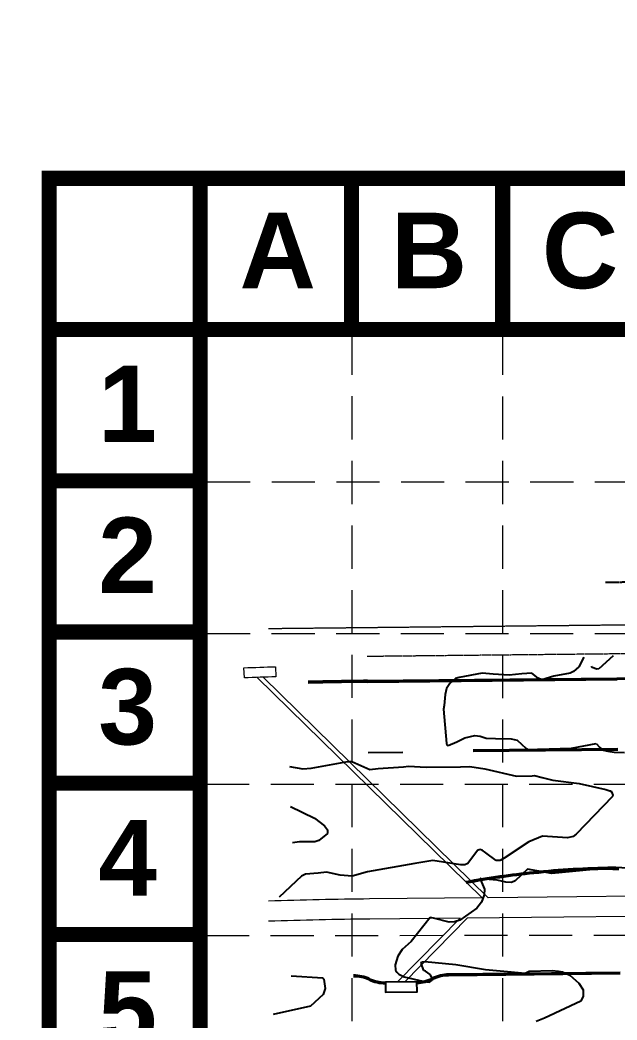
# Model space of a CAD drawing. Header units: inches. Extents: x 2520351 to 2523325, y 7106287 to 7111535.
# Drawn here: x 2520610.3 to 2520818.1, y 7109366.1 to 7109714.2 of the extents above; entities that cross this region are included whole.
import ezdxf
from ezdxf.enums import TextEntityAlignment as Align

# ---------------------------------------------------------------- set-up
doc = ezdxf.new("R2010")
doc.units = ezdxf.units.IN
doc.header["$MEASUREMENT"] = 0
for name, pattern in [('DASHED', [0.75, 0.5, -0.25]), ('HIDDEN', [0.375, 0.25, -0.125]), ('Xbndy-SC$0$HIDDEN', [0.375, 0.25, -0.125]), ('Xbndy-SC$0$HIDDEN2', [0.1875, 0.125, -0.0625]), ('Xbndy-SC$0$PHANTOM2', [1.25, 0.625, -0.125, 0.125, -0.125, 0.125, -0.125])]:
    doc.linetypes.add(name, pattern=pattern)
for name, color, linetype in [('BASE', 7, 'Continuous'), ('CONTOURS', 35, 'Continuous'), ('GRID', 254, 'DASHED'), ('Xbndy-SC$0$ESMT-EX2', 7, 'Xbndy-SC$0$HIDDEN'), ('Xpav-ex-sc2$0$EX-FOC', 251, 'Continuous'), ('Xpav-ex-sc2$0$PROP-boc', 251, 'Continuous'), ('Xpav-ex-sc2$0$PROP-FOC', 251, 'Continuous'), ('Xpav-ex-sc2$0$PROP-PVMT', 251, 'Continuous'), ('Xpav-ex-sc2$0$PROP-REC-INLET', 251, 'Continuous'), ('XPAV-sc1$0$p-foc', 11, 'Continuous'), ('xstm-SC1-ex$0$EX-STM-INLET', 14, 'Continuous'), ('xstm-SC1-ex$0$PROP-STM-LINE', 14, 'Continuous')]:
    doc.layers.add(name, color=color, linetype=linetype)
for name, color, linetype, lineweight in [('Xbndy-SC$0$ESMT-EX1', 252, 'Xbndy-SC$0$HIDDEN2', 0), ('Xbndy-SC$0$ROW-EX', 5, 'Xbndy-SC$0$PHANTOM2', 0), ('Xpav-ex-sc2$0$EX-BOC', 251, 'Continuous', 0)]:
    doc.layers.add(name, color=color, linetype=linetype, lineweight=lineweight)
doc.styles.get("Standard").update_dxf_attribs({"font": 'ARIALBD.TTF'})

msp = doc.modelspace()

# ---------------------------------------------------------------- linework, layer by layer
at = {"layer": 'BASE', "color": 9}
msp.add_line((2520673.05, 7109606.44), (2522673.45, 7109606.44), dxfattribs=at)
at = {"layer": 'BASE', "const_width": 5.26}
for points in [[(2520673.05, 7109659.08), (2520620.41, 7109659.08)], [(2520673.05, 7109659.08), (2520673.05, 7109606.44)], [(2520725.69, 7109659.08), (2520725.69, 7109606.44)], [(2520778.33, 7109659.08), (2520778.33, 7109606.44)], [(2520673.05, 7109606.44), (2520620.41, 7109606.44)], [(2520673.05, 7109553.79), (2520620.41, 7109553.79)], [(2520673.05, 7109501.15), (2520620.41, 7109501.15)], [(2520673.05, 7109448.51), (2520620.41, 7109448.51)], [(2520673.05, 7109395.87), (2520620.41, 7109395.87)]]:
    msp.add_lwpolyline(points, dxfattribs=at)
for points in [[(2522726.09, 7106289.98), (2522726.09, 7109659.08), (2520620.41, 7109659.08), (2520620.41, 7106289.98)], [(2522673.45, 7106342.62), (2522673.45, 7109606.44), (2520673.05, 7109606.44), (2520673.05, 7106342.62)]]:
    msp.add_lwpolyline(points, close=True, dxfattribs=at)
at = {"layer": 'CONTOURS'}
for p, q in [((2520806.54, 7109492.42, 734), (2520804.84, 7109488.99, 734)), ((2520816.81, 7109492.81, 734), (2520811.87, 7109488.31, 734)), ((2520771.15, 7109486.79, 734), (2520763.15, 7109485.32, 734)), ((2520775.04, 7109486.45, 734), (2520771.15, 7109486.79, 734)), ((2520780.65, 7109486.16, 734), (2520775.04, 7109486.45, 734)), ((2520785.03, 7109486.63, 734), (2520780.65, 7109486.16, 734)), ((2520788.53, 7109486.89, 734), (2520785.03, 7109486.63, 734)), ((2520790.66, 7109485.07, 734), (2520788.53, 7109486.89, 734)), ((2520801.8, 7109486.8, 734), (2520796.16, 7109485.75, 734)), ((2520803.05, 7109487.39, 734), (2520801.8, 7109486.8, 734)), ((2520804.84, 7109488.99, 734), (2520803.05, 7109487.39, 734)), ((2520809.53, 7109488.75, 734), (2520809.24, 7109489.23, 734)), ((2520811.14, 7109488.18, 734), (2520809.53, 7109488.75, 734)), ((2520811.87, 7109488.31, 734), (2520811.14, 7109488.18, 734)), ((2520759.91, 7109483.28, 734), (2520758.8, 7109481.47, 734)), ((2520761.96, 7109485.03, 734), (2520759.91, 7109483.28, 734)), ((2520763.15, 7109485.32, 734), (2520761.96, 7109485.03, 734)), ((2520792.01, 7109484.56, 734), (2520790.66, 7109485.07, 734)), ((2520796.16, 7109485.75, 734), (2520792.01, 7109484.56, 734)), ((2520758.3, 7109479.4, 734), (2520757.92, 7109475.59, 734)), ((2520758.8, 7109481.47, 734), (2520758.3, 7109479.4, 734)), ((2520757.92, 7109475.59, 734), (2520757.7, 7109474.35, 734)), ((2520757.7, 7109474.35, 734), (2520758.78, 7109462.33, 734)), ((2520758.78, 7109462.33, 734), (2520758.95, 7109461.88, 734)), ((2520758.95, 7109461.88, 734), (2520759.38, 7109461.68, 734)), ((2520759.38, 7109461.68, 734), (2520762.32, 7109462.91, 734)), ((2520762.32, 7109462.91, 734), (2520765.14, 7109464.31, 734)), ((2520765.14, 7109464.31, 734), (2520768.69, 7109465.12, 734)), ((2520768.69, 7109465.12, 734), (2520770.52, 7109464.95, 734)), ((2520770.52, 7109464.95, 734), (2520772.54, 7109464.17, 734)), ((2520772.54, 7109464.17, 734), (2520775.8, 7109464.08, 734)), ((2520775.8, 7109464.08, 734), (2520781.24, 7109464.01, 734)), ((2520781.24, 7109464.01, 734), (2520783.42, 7109463.5, 734)), ((2520783.42, 7109463.5, 734), (2520786.42, 7109460.71, 734)), ((2520802.3, 7109460.77, 734), (2520810.88, 7109462.36, 734)), ((2520810.88, 7109462.36, 734), (2520812.11, 7109460.97, 734)), ((2520786.42, 7109460.71, 734), (2520787.71, 7109460.08, 734)), ((2520787.71, 7109460.08, 734), (2520789.1, 7109460.03, 734)), ((2520789.1, 7109460.03, 734), (2520790.6, 7109460.4, 734)), ((2520790.6, 7109460.4, 734), (2520802.3, 7109460.77, 734)), ((2520812.11, 7109460.97, 734), (2520813.28, 7109459.99, 734)), ((2520813.28, 7109459.99, 734), (2520814.91, 7109459.71, 734)), ((2520814.91, 7109459.71, 734), (2520817.15, 7109459.38, 734)), ((2520817.15, 7109459.38, 734), (2520820.74, 7109459.24, 734)), ((2520711.62, 7109453.75, 735), (2520724.46, 7109456.11, 735)), ((2520724.46, 7109456.11, 735), (2520725.84, 7109456.07, 735)), ((2520725.84, 7109456.07, 735), (2520732.06, 7109453.34, 735)), ((2520704.09, 7109454.36, 735), (2520708.73, 7109453.58, 735)), ((2520708.73, 7109453.58, 735), (2520711.62, 7109453.75, 735)), ((2520732.06, 7109453.34, 735), (2520735.04, 7109453.62, 735)), ((2520735.04, 7109453.62, 735), (2520743.75, 7109454.2, 735)), ((2520743.75, 7109454.2, 735), (2520745.59, 7109454.49, 735)), ((2520745.59, 7109454.49, 735), (2520751.75, 7109454.16, 735)), ((2520751.75, 7109454.16, 735), (2520763.64, 7109454.27, 735)), ((2520763.64, 7109454.27, 735), (2520766.87, 7109454.29, 735)), ((2520766.87, 7109454.29, 735), (2520772.07, 7109453.59, 735)), ((2520772.07, 7109453.59, 735), (2520783.14, 7109450.98, 735)), ((2520783.14, 7109450.98, 735), (2520788.55, 7109451.1, 735)), ((2520788.55, 7109451.1, 735), (2520789.47, 7109451.25, 735)), ((2520789.47, 7109451.25, 735), (2520792.14, 7109450.51, 735)), ((2520792.14, 7109450.51, 735), (2520795.76, 7109449.57, 735)), ((2520795.76, 7109449.57, 735), (2520804.97, 7109448.38, 735)), ((2520804.97, 7109448.38, 735), (2520814.2, 7109446.31, 735)), ((2520814.2, 7109446.31, 735), (2520815.65, 7109445.91, 735)), ((2520815.65, 7109445.91, 735), (2520815.71, 7109445.9, 735)), ((2520815.71, 7109445.9, 735), (2520815.94, 7109445.82, 735)), ((2520815.94, 7109445.82, 735), (2520816.33, 7109445.26, 735)), ((2520816.33, 7109445.26, 735), (2520816.71, 7109444.37, 735)), ((2520816.59, 7109443.89, 735), (2520803.9, 7109430.75, 735)), ((2520816.71, 7109444.37, 735), (2520816.59, 7109443.89, 735)), ((2520704.52, 7109440.38, 736), (2520712.85, 7109436.39, 736)), ((2520712.85, 7109436.39, 736), (2520716.33, 7109433.67, 736)), ((2520717.3, 7109430.97, 736), (2520714.28, 7109428.59, 736)), ((2520716.33, 7109433.67, 736), (2520717.37, 7109432.34, 736)), ((2520717.37, 7109432.34, 736), (2520717.3, 7109430.97, 736)), ((2520803.9, 7109430.75, 735), (2520802.92, 7109429.98, 735)), ((2520707.56, 7109428.1, 736), (2520705.18, 7109427.78, 736)), ((2520712.92, 7109428.18, 736), (2520707.56, 7109428.1, 736)), ((2520714.28, 7109428.59, 736), (2520712.92, 7109428.18, 736)), ((2520787.41, 7109428.15, 735), (2520778.86, 7109422.47, 735)), ((2520792.21, 7109430.08, 735), (2520787.41, 7109428.15, 735)), ((2520800.87, 7109429.46, 735), (2520792.21, 7109430.08, 735)), ((2520802.92, 7109429.98, 735), (2520800.87, 7109429.46, 735)), ((2520769.54, 7109425.07, 735), (2520766.18, 7109420.57, 735)), ((2520770.34, 7109425.42, 735), (2520769.54, 7109425.07, 735)), ((2520771.19, 7109425.22, 735), (2520770.34, 7109425.42, 735)), ((2520772.42, 7109424.27, 735), (2520771.19, 7109425.22, 735)), ((2520776.1, 7109421.68, 735), (2520772.42, 7109424.27, 735)), ((2520747.79, 7109420.54, 735), (2520731.23, 7109417.7, 735)), ((2520753.99, 7109421.67, 735), (2520747.79, 7109420.54, 735)), ((2520763.63, 7109420.12, 735), (2520753.99, 7109421.67, 735)), ((2520765.21, 7109420.07, 735), (2520763.63, 7109420.12, 735)), ((2520766.18, 7109420.57, 735), (2520765.21, 7109420.07, 735)), ((2520777.49, 7109421.58, 735), (2520776.1, 7109421.68, 735)), ((2520778.86, 7109422.47, 735), (2520777.49, 7109421.58, 735)), ((2520709.74, 7109416.82, 735), (2520708.3, 7109416.15, 735)), ((2520714.11, 7109417.25, 735), (2520709.74, 7109416.82, 735)), ((2520717.05, 7109417.56, 735), (2520714.11, 7109417.25, 735)), ((2520721.72, 7109416.48, 735), (2520717.05, 7109417.56, 735)), ((2520731.23, 7109417.7, 735), (2520725.94, 7109416.15, 735)), ((2520786.97, 7109418.59, 734), (2520782.68, 7109414.54, 734)), ((2520795.5, 7109417.13, 734), (2520786.97, 7109418.59, 734)), ((2520809.79, 7109418.44, 734), (2520795.5, 7109417.13, 734)), ((2520814.94, 7109419.23, 734), (2520809.79, 7109418.44, 734)), ((2520817.76, 7109419.18, 734), (2520814.94, 7109419.23, 734)), ((2520825.99, 7109418.74, 734), (2520817.76, 7109419.18, 734)), ((2520708.3, 7109416.15, 735), (2520700.5, 7109408.84, 735)), ((2520725.94, 7109416.15, 735), (2520721.72, 7109416.48, 735)), ((2520770.54, 7109415.23, 734), (2520770.5, 7109415.08, 734)), ((2520770.5, 7109415.08, 734), (2520770.95, 7109414.06, 734)), ((2520770.65, 7109415.31, 734), (2520770.54, 7109415.23, 734)), ((2520770.7, 7109415.31, 734), (2520770.65, 7109415.31, 734)), ((2520770.84, 7109415.3, 734), (2520770.7, 7109415.31, 734)), ((2520776.39, 7109414.78, 734), (2520770.84, 7109415.3, 734)), ((2520770.95, 7109414.06, 734), (2520771.96, 7109411.65, 734)), ((2520779.4, 7109414.05, 734), (2520776.39, 7109414.78, 734)), ((2520781.36, 7109413.98, 734), (2520779.4, 7109414.05, 734)), ((2520782.68, 7109414.54, 734), (2520781.36, 7109413.98, 734)), ((2520771.86, 7109409.71, 734), (2520770.91, 7109407.16, 734)), ((2520771.96, 7109411.65, 734), (2520771.86, 7109409.71, 734)), ((2520770.91, 7109407.16, 734), (2520769.38, 7109405.03, 734)), ((2520769.38, 7109405.03, 734), (2520763.39, 7109400.84, 734)), ((2520753.05, 7109401.82, 734), (2520746.5, 7109393.45, 734)), ((2520754.27, 7109401.53, 734), (2520753.05, 7109401.82, 734)), ((2520759.74, 7109400.2, 734), (2520754.27, 7109401.53, 734)), ((2520761.61, 7109400.26, 734), (2520759.74, 7109400.2, 734)), ((2520763.39, 7109400.84, 734), (2520761.61, 7109400.26, 734)), ((2520746.5, 7109393.45, 734), (2520743.36, 7109390.68, 734)), ((2520743.36, 7109390.68, 734), (2520741.82, 7109388.31, 734)), ((2520741.82, 7109388.31, 734), (2520740.92, 7109385.3, 734)), ((2520740.92, 7109385.3, 734), (2520741.01, 7109383.49, 734)), ((2520749.91, 7109385.79, 734), (2520750.23, 7109386.32, 734)), ((2520750.89, 7109383.36, 734), (2520749.91, 7109385.79, 734)), ((2520750.23, 7109386.32, 734), (2520751.26, 7109386.5, 734)), ((2520751.26, 7109386.5, 734), (2520762.02, 7109385.44, 734)), ((2520762.02, 7109385.44, 734), (2520772.36, 7109383.7, 734)), ((2520741.01, 7109383.49, 734), (2520741.48, 7109382.75, 734)), ((2520741.48, 7109382.75, 734), (2520742.17, 7109382.09, 734)), ((2520742.17, 7109382.09, 734), (2520744.07, 7109381.15, 734)), ((2520751.45, 7109383.07, 734), (2520750.89, 7109383.36, 734)), ((2520753.13, 7109381.94, 734), (2520751.45, 7109383.07, 734)), ((2520753.79, 7109380.67, 734), (2520753.13, 7109381.94, 734)), ((2520772.36, 7109383.7, 734), (2520780, 7109382.98, 734)), ((2520780, 7109382.98, 734), (2520786.17, 7109382.39, 734)), ((2520786.17, 7109382.39, 734), (2520786.19, 7109382.4, 734)), ((2520786.19, 7109382.4, 734), (2520787.59, 7109383.11, 734)), ((2520787.59, 7109383.11, 734), (2520795.56, 7109383.33, 734)), ((2520795.56, 7109383.33, 734), (2520797.73, 7109383.08, 734)), ((2520797.73, 7109383.08, 734), (2520799.17, 7109382.84, 734)), ((2520799.17, 7109382.84, 734), (2520801.77, 7109381.69, 734)), ((2520704.7, 7109381.53, 735), (2520715.75, 7109380.81, 735)), ((2520715.75, 7109380.81, 735), (2520716.07, 7109380.3, 735)), ((2520716.07, 7109380.3, 735), (2520716.55, 7109377.06, 735)), ((2520744.07, 7109381.15, 734), (2520750.57, 7109379.58, 734)), ((2520750.57, 7109379.58, 734), (2520752.81, 7109379.28, 734)), ((2520752.81, 7109379.28, 734), (2520753.52, 7109379.73, 734)), ((2520753.52, 7109379.73, 734), (2520753.79, 7109380.67, 734)), ((2520801.77, 7109381.69, 734), (2520804.9, 7109378.97, 734)), ((2520804.9, 7109378.97, 734), (2520806.36, 7109376.63, 734)), ((2520715.86, 7109374.97, 735), (2520711.37, 7109370.92, 735)), ((2520716.55, 7109377.06, 735), (2520715.86, 7109374.97, 735)), ((2520806.36, 7109376.63, 734), (2520806.33, 7109374.35, 734)), ((2520805.59, 7109372.69, 734), (2520792.89, 7109366.76, 734)), ((2520806.33, 7109374.35, 734), (2520805.59, 7109372.69, 734)), ((2520711.37, 7109370.92, 735), (2520698.41, 7109367.97, 735)), ((2520792.89, 7109366.76, 734), (2520789.94, 7109365.64, 734))]:
    msp.add_line(p, q, dxfattribs=at)
at = {"layer": 'GRID', "color": 252, "linetype": 'HIDDEN', "lineweight": 0, "ltscale": 60}
for p, q in [((2520726.17, 7106553.2), (2520725.89, 7109604.46)), ((2520779.04, 7106553.19), (2520778.38, 7109604.43)), ((2520675.44, 7109553.44), (2522672.59, 7109553.7)), ((2520675.4, 7109500.65), (2522672.59, 7109501.06)), ((2520675.11, 7109448.17), (2522673.45, 7109448.51)), ((2520675.04, 7109395.57), (2522673.45, 7109395.87))]:
    msp.add_line(p, q, dxfattribs=at)
at = {"layer": 'Xbndy-SC$0$ESMT-EX1', "color": 0}
msp.add_line((2520696.86, 7109502.39), (2520889.1, 7109504.4), dxfattribs=at)
at = {"layer": 'Xbndy-SC$0$ESMT-EX2', "color": 0, "linetype": 'Xbndy-SC$0$HIDDEN'}
msp.add_line((2520928.93, 7109519.75), (2520813.96, 7109518.38), dxfattribs=at)
at = {"layer": 'Xbndy-SC$0$ROW-EX', "color": 0}
for p, q in [((2520731.14, 7109492.75), (2520818.05, 7109493.65)), ((2520818.05, 7109493.65), (2520901.22, 7109494.51))]:
    msp.add_line(p, q, dxfattribs=at)
at = {"layer": 'Xpav-ex-sc2$0$EX-BOC'}
msp.add_line((2520880.37, 7109485.79), (2520818.11, 7109485.15), dxfattribs=at)
at = {"layer": 'Xpav-ex-sc2$0$EX-FOC'}
msp.add_line((2520880.38, 7109485.29), (2520818.11, 7109484.65), dxfattribs=at)
at = {"layer": 'Xpav-ex-sc2$0$PROP-boc'}
for p, q in [((2520731.22, 7109484.25), (2520818.13, 7109485.15)), ((2520768.1, 7109459.63), (2520818.4, 7109460.15)), ((2520816.62, 7109419.13), (2520818.83, 7109419.15)), ((2520819.21, 7109382.18), (2520759.49, 7109381.54))]:
    msp.add_line(p, q, dxfattribs=at)
for centre, radius, start, end in [((2520747.46, 7107932.83), 1551.5, 90.59989, 91.36205), ((2520819.77, 7109118.65), 300.5, 95.8535, 100.3984), ((2520819.77, 7109118.65), 300.5, 90.599, 95.8535), ((2520726.6, 7109368.68), 12.5, 65.3314, 90.8324), ((2520737.45, 7109392.31), 13.5, 245.3314, 270.1749), ((2520748.25, 7109392.42), 13.5, 271.023, 295.9297), ((2520759.62, 7109369.04), 12.5, 90.617, 115.9297)]:
    msp.add_arc(centre, radius, start, end, dxfattribs=at)
at = {"layer": 'Xpav-ex-sc2$0$PROP-FOC'}
for p, q in [((2520731.23, 7109483.75), (2520818.14, 7109484.65)), ((2520768.09, 7109460.13), (2520818.4, 7109460.65)), ((2520816.63, 7109418.63), (2520818.83, 7109418.65)), ((2520819.19, 7109382.66), (2520759.49, 7109382.04))]:
    msp.add_line(p, q, dxfattribs=at)
for centre, radius, start, end in [((2520747.46, 7107932.83), 1551, 90.59989, 91.36205), ((2520819.77, 7109118.65), 300, 95.8535, 100.3984), ((2520819.77, 7109118.65), 300, 90.599, 95.8535), ((2520759.62, 7109369.04), 13, 90.599, 115.928), ((2520726.6, 7109368.68), 13, 65.3314, 90.8324), ((2520737.45, 7109392.31), 13, 245.3314, 270.1749), ((2520748.25, 7109392.42), 13, 271.023, 295.928)]:
    msp.add_arc(centre, radius, start, end, dxfattribs=at)
at = {"layer": 'Xpav-ex-sc2$0$PROP-PVMT'}
msp.add_line((2520731.48, 7109459.25), (2520743.55, 7109459.37), dxfattribs=at)
at = {"layer": 'Xpav-ex-sc2$0$PROP-REC-INLET'}
msp.add_lwpolyline([(2520748.49, 7109379.42), (2520737.49, 7109379.31), (2520737.53, 7109375.81), (2520748.53, 7109375.92), (2520748.49, 7109379.42)], close=True, dxfattribs=at)
at = {"layer": 'XPAV-sc1$0$p-foc', "color": 7}
msp.add_arc((2521837.71, 7110047.84), 1487, 271.16849, 271.16849, dxfattribs=at)
at = {"layer": 'xstm-SC1-ex$0$EX-STM-INLET', "color": 170, "lineweight": 0, "flags": 128}
msp.add_lwpolyline([(2520688.27, 7109488.7, -0.001766), (2520699.26, 7109489.08), (2520699.38, 7109485.58, 0.00177), (2520688.39, 7109485.2)], format="xyb", close=True, dxfattribs=at)
at = {"layer": 'xstm-SC1-ex$0$EX-STM-INLET', "color": 170, "lineweight": 0}
msp.add_lwpolyline([(2520748.49, 7109379.42), (2520737.49, 7109379.31), (2520737.53, 7109375.81), (2520748.53, 7109375.92), (2520748.49, 7109379.42)], close=True, dxfattribs=at)
at = {"layer": 'xstm-SC1-ex$0$PROP-STM-LINE', "color": 170, "lineweight": 0, "flags": 128}
for points in [[(2520771.17, 7109408.66), (2520692.85, 7109485.36)], [(2520773.29, 7109408.68), (2520694.92, 7109485.43)], [(2520855.6, 7109409.54), (2520773.29, 7109408.68)], [(2520741.76, 7109379.35), (2520763.53, 7109401.58)], [(2520744.23, 7109379.38), (2520766, 7109401.61)], [(2520855.67, 7109402.54), (2520766, 7109401.61)]]:
    msp.add_lwpolyline(points, dxfattribs=at)
for points in [[(2520771.17, 7109408.66), (2520732.02, 7109408.25, 0.005958), (2520696.86, 7109407.46, 0.005958)], [(2520763.53, 7109401.58), (2520732.09, 7109401.25, 0.005999), (2520696.86, 7109400.46, 0.005999)]]:
    msp.add_lwpolyline(points, format="xyb", dxfattribs=at)

# ---------------------------------------------------------------- texts
at = {"layer": 'BASE'}
for s, p in [('A', (2520700.01, 7109633.98)), ('B', (2520752.65, 7109633.98)), ('C', (2520805.29, 7109633.98)), ('1', (2520647.7, 7109580.71)), ('1', (2520647.76, 7109580.48)), ('2', (2520647.76, 7109527.84)), ('3', (2520647.76, 7109475.2)), ('4', (2520647.76, 7109422.56)), ('5', (2520647.76, 7109369.92))]:
    msp.add_text(s, height=26.32, dxfattribs=at).set_placement(p, align=Align.MIDDLE_CENTER)

doc.saveas('drawing.dxf')
